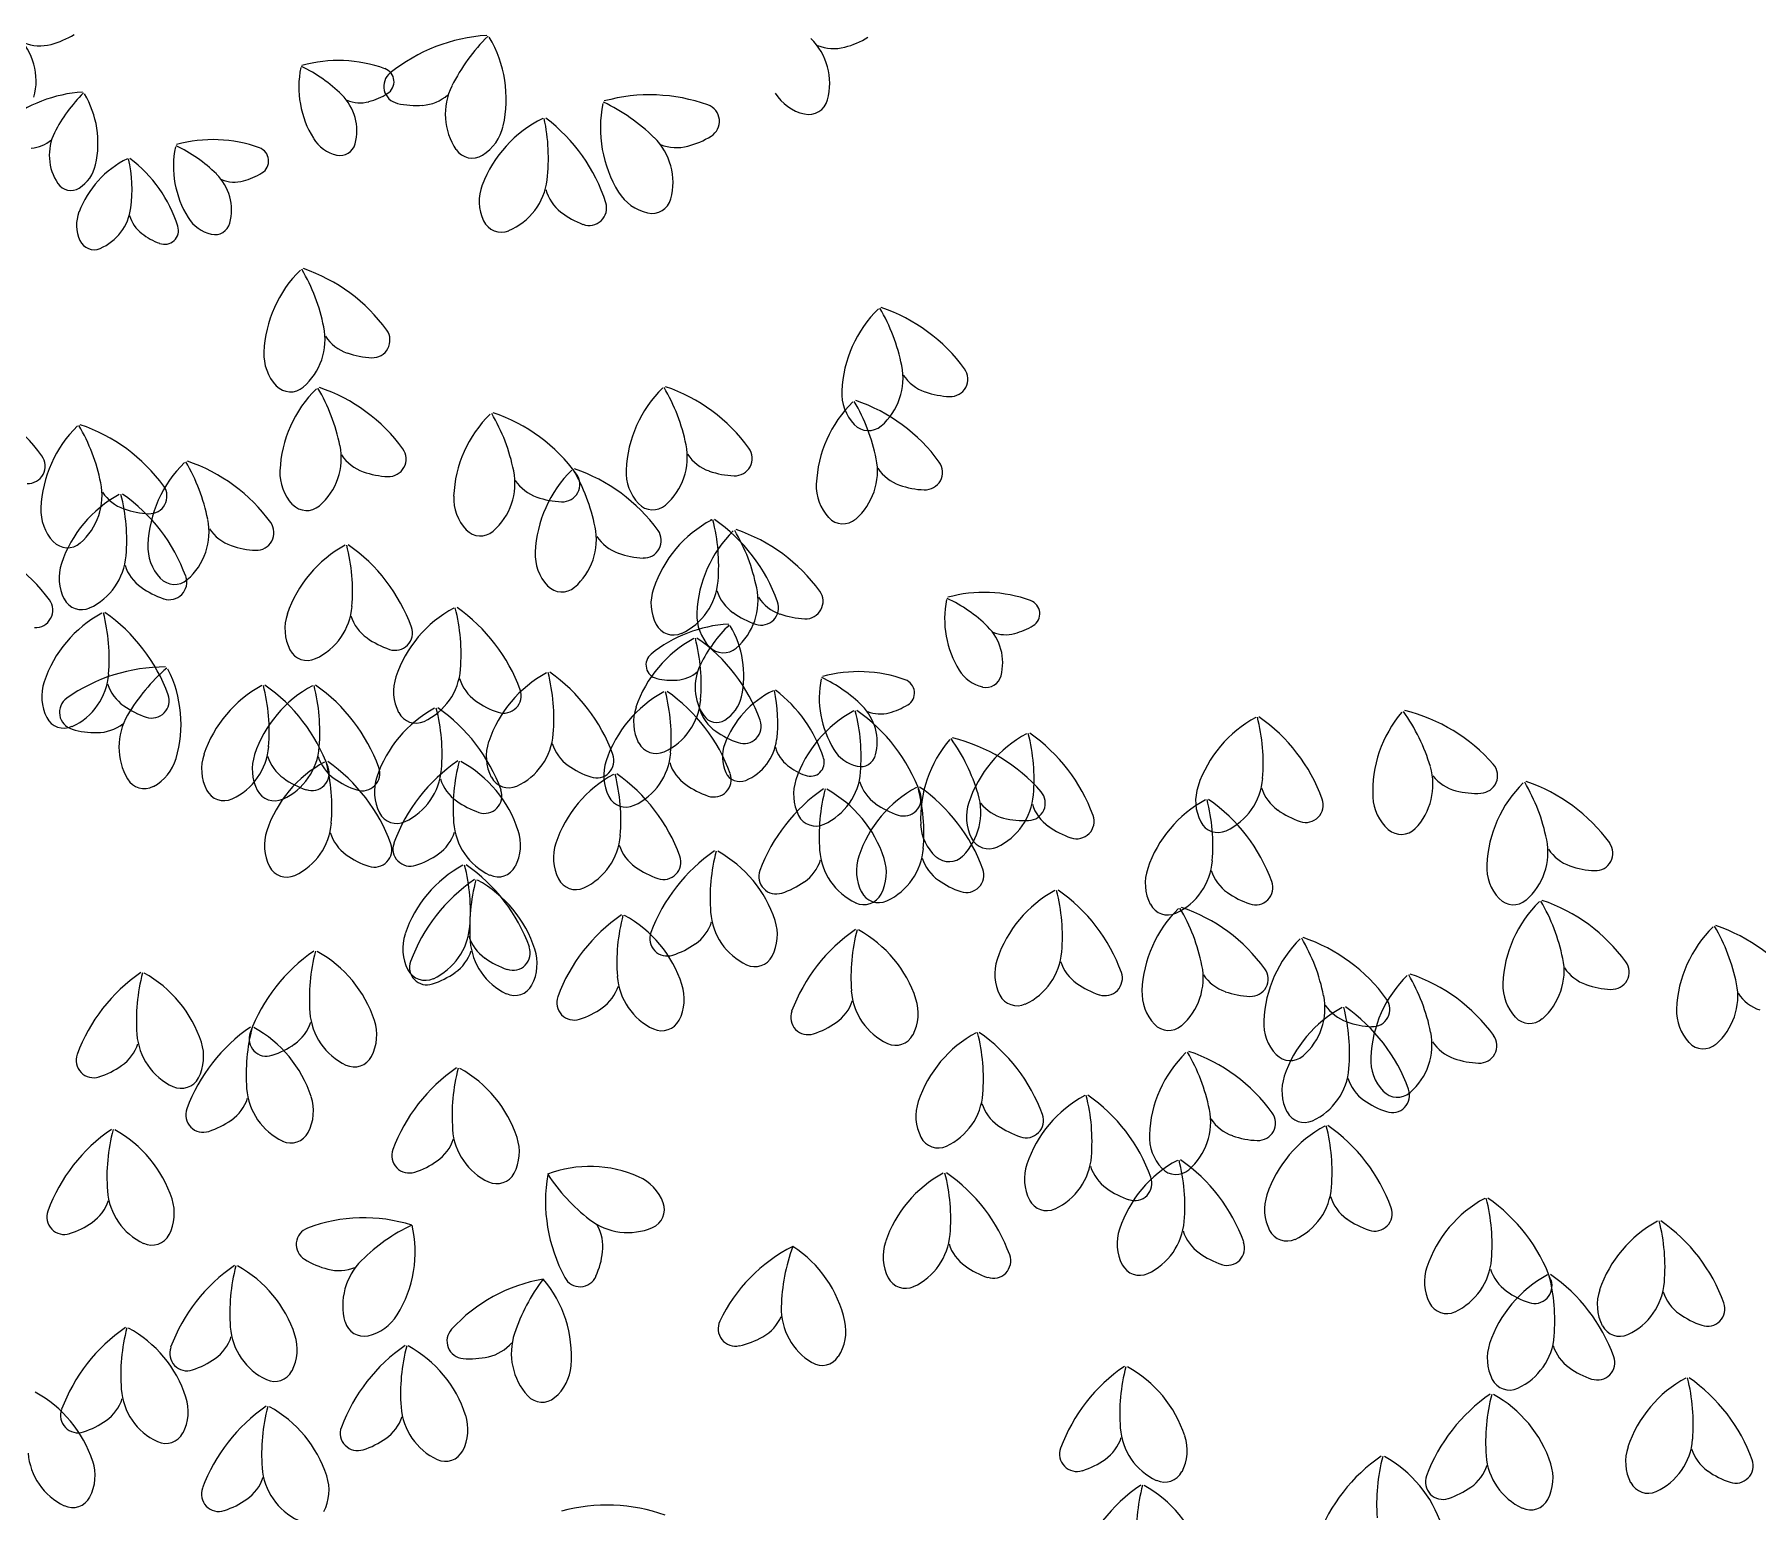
# Model space of a CAD drawing. Header units: millimetres. Extents: x 87938 to 265635, y 330093 to 434310.
# Drawn here: x 131290 to 132470, y 390664 to 391676 of the extents above; entities that cross this region are included whole.
import ezdxf

# ---------------------------------------------------------------- set-up
doc = ezdxf.new("R2010")
doc.units = ezdxf.units.MM

# ---------------------------------------------------------------- blocks, each defined once
blk = doc.blocks.new('A$C375B4AEE')
for centre, radius, start, end in [((2776.3, 10120.5), 43.4, 345.1277, 45.5062), ((2822.4, 10174.2), 29.6, 247.9291, 284.7688), ((2814.9, 10202.5), 58.9, 284.7688, 301.656), ((3136, 10034.8), 117.2, 93.6396, 128.9153), ((3218.1, 10060.6), 126.8, 134.427, 153.5598), ((3058.1, 10108), 83.7, 347.348, 30.4957), ((3320.1, 10118.7), 43.4, 345.1277, 45.5062), ((3366.2, 10172.3), 29.6, 247.9291, 284.7688), ((3358.7, 10200.6), 58.9, 284.7688, 301.656), ((2958, 10038.7), 101.5, 45.5062, 64.6389), ((3026.8, 10040.7), 93.8, 70.1506, 105.4264), ((3066.6, 10116.4), 66.9, 168.5702, 211.718), ((3069.8, 10116.8), 11.9, 128.9154, 257.845), ((3055.4, 10120), 9.54, 301.221, 70.1506), ((2857.5, 10019.3), 93.8, 93.6396, 128.9153), ((2923.2, 10039.8), 101.5, 134.427, 153.5598), ((2795.2, 10077.8), 66.9, 347.348, 30.4958), ((3004.8, 10086.3), 34.7, 345.1277, 45.5062), ((3041.6, 10129.2), 23.7, 247.9291, 284.7688), ((3035.7, 10151.9), 47.1, 284.7688, 301.656), ((3082.3, 10133.3), 29.6, 274.2972, 311.1369), ((3143.4, 10097.7), 43.4, 153.5598, 213.9383), ((3240.2, 9993.8), 117.2, 70.1507, 105.4264), ((3353.2, 10128.9), 31.8, 211.718, 257.1334), ((3349.1, 10110.9), 13.3, 257.1334, 345.1277), ((3080.1, 10162.6), 58.9, 257.41, 274.2972), ((3203.7, 10019.6), 83.7, 116.1314, 159.2791), ((3043.9, 10068), 126.8, 353.0673, 12.2001), ((3098.4, 10001.4), 117.2, 17.7118, 52.9875), ((3290, 10088.4), 83.7, 168.5702, 211.718), ((3154.2, 9991.3), 126.8, 45.5062, 64.6389), ((3276, 10092.9), 11.9, 301.2211, 70.1507), ((2863.4, 10069.6), 34.7, 153.5598, 213.9384), ((3108.7, 10096.6), 31.8, 301.9326, 347.348), ((2814.6, 10098.1), 23.7, 274.2972, 311.1369), ((2980.7, 10062.1), 66.9, 168.5702, 211.718), ((2872.1, 9984.4), 101.5, 45.5062, 64.6389), ((2940.9, 9986.5), 93.8, 70.1506, 105.4264), ((2969.5, 10065.7), 9.54, 301.221, 70.1506), ((3031.3, 10094.5), 25.4, 211.7179, 257.1334), ((3028, 10080.2), 10.7, 257.1334, 345.1275), ((3118.5, 10080.9), 13.3, 213.9383, 301.9325), ((3212.7, 10050.8), 43.4, 345.1277, 45.5062), ((3258.7, 10104.4), 29.6, 247.9291, 284.7688), ((3251.3, 10132.8), 58.9, 284.7688, 301.656), ((2911.7, 10007.1), 66.9, 116.1314, 159.2792), ((2835.7, 10068.7), 25.4, 301.9326, 347.3479), ((2783.9, 10045.8), 101.5, 353.0673, 12.2001), ((2827.5, 9992.5), 93.8, 17.7118, 52.9875), ((2843.5, 10056.2), 10.7, 213.9382, 301.9326), ((2918.9, 10032), 34.7, 345.1277, 45.5062), ((2955.7, 10074.9), 23.7, 247.9291, 284.7688), ((2949.7, 10097.6), 47.1, 284.7688, 301.656), ((3155.1, 10038), 31.8, 159.2791, 204.6946), ((3126.8, 10058), 43.4, 292.6888, 353.0673), ((3197.4, 10054.1), 29.6, 195.4903, 232.3299), ((3198.7, 10033.4), 11.9, 248.7822, 17.7116), ((3245.8, 10061.1), 31.8, 211.718, 257.1334), ((3241.7, 10043.1), 13.3, 257.1334, 345.1277), ((2872.8, 10021.8), 25.4, 159.2791, 204.6945), ((2850.1, 10037.8), 34.7, 292.6889, 353.0673), ((2906.6, 10034.7), 23.7, 195.4903, 232.33), ((2945.4, 10040.3), 25.4, 211.7179, 257.1334), ((3138.4, 10030.2), 13.3, 204.6945, 292.6888), ((3215.3, 10077.3), 58.9, 232.3299, 249.2171), ((2920.9, 10053.3), 47.1, 232.3299, 249.2171), ((2907.7, 10018.1), 9.54, 248.7821, 17.7116), ((2942.1, 10025.9), 10.7, 257.1334, 345.1275), ((2859.4, 10015.6), 10.7, 204.6944, 292.6889), ((3059.4, 9931.2), 83.7, 134.4245, 177.5723), ((2892.5, 9927.1), 126.8, 11.3604, 30.4932), ((2965.2, 9880.9), 117.2, 36.0049, 71.2807), ((3288.5, 9900.5), 126.8, 11.3604, 30.4932), ((3361.1, 9854.3), 117.2, 36.0049, 71.2807), ((3455.4, 9904.6), 83.7, 134.4245, 177.5723), ((2974.3, 9943.5), 43.4, 310.982, 11.3604), ((3042.6, 9962), 29.6, 213.7834, 250.6231), ((3050.3, 9942.8), 11.9, 267.0753, 36.0051), ((3007.5, 9933.4), 31.8, 177.5723, 222.9878), ((3052.3, 9989.7), 58.9, 250.6231, 267.5103), ((3370.3, 9916.9), 43.4, 310.9819, 11.3604), ((3438.5, 9935.4), 29.6, 213.7834, 250.6231), ((3446.3, 9916.2), 11.9, 267.0755, 36.0051), ((2728.9, 9794.7), 117.2, 36.0049, 71.2807), ((2994, 9920.8), 13.3, 222.9877, 310.9819), ((3070.4, 9849.9), 83.7, 134.4245, 177.5723), ((2903.5, 9845.7), 126.8, 11.3604, 30.4932), ((2976.2, 9799.5), 117.2, 36.0049, 71.2807), ((3307.6, 9850.4), 83.7, 134.4245, 177.5723), ((3140.7, 9846.2), 126.8, 11.3604, 30.4932), ((3213.3, 9800), 117.2, 36.0049, 71.2807), ((3403.5, 9906.8), 31.8, 177.5723, 222.9878), ((3448.3, 9963.1), 58.9, 250.6231, 267.5103), ((3437.9, 9840.8), 83.7, 134.4245, 177.5723), ((3271, 9836.6), 126.8, 11.3604, 30.4932), ((3343.7, 9790.5), 117.2, 36.0049, 71.2807), ((2906.6, 9824.4), 83.7, 134.4245, 177.5723), ((2739.7, 9820.2), 126.8, 11.3604, 30.4932), ((2812.3, 9774), 117.2, 36.0049, 71.2807), ((3189.4, 9832.5), 83.7, 134.4245, 177.5723), ((3022.6, 9828.4), 126.8, 11.3604, 30.4932), ((3095.2, 9782.2), 117.2, 36.0049, 71.2807), ((3390, 9894.2), 13.3, 222.9877, 310.982), ((2985.4, 9862.2), 43.4, 310.982, 11.3604), ((3222.5, 9862.7), 43.4, 310.9819, 11.3604), ((2814.1, 9856.6), 11.9, 267.0754, 36.005), ((2979.9, 9799.3), 83.7, 134.4245, 177.5723), ((2813, 9795.2), 126.8, 11.3604, 30.4932), ((2885.7, 9749), 117.2, 36.0049, 71.2807), ((3053.6, 9880.7), 29.6, 213.7834, 250.6231), ((3061.3, 9861.4), 11.9, 267.0753, 36.0051), ((3290.7, 9881.2), 29.6, 213.7834, 250.6231), ((3298.5, 9861.9), 11.9, 267.0755, 36.0051), ((3352.8, 9853.1), 43.4, 310.9819, 11.3604), ((3428.8, 9852.3), 11.9, 267.0755, 36.0051), ((3018.5, 9852.1), 31.8, 177.5723, 222.9878), ((3063.3, 9908.3), 58.9, 250.6231, 267.5103), ((3104.4, 9844.8), 43.4, 310.982, 11.3604), ((3172.6, 9863.3), 29.6, 213.7834, 250.6231), ((3245.3, 9794.1), 83.7, 134.4245, 177.5723), ((3180.4, 9844.1), 11.9, 267.0755, 36.0051), ((3078.4, 9789.9), 126.8, 11.3604, 30.4932), ((3151, 9743.7), 117.2, 36.0049, 71.2807), ((3255.7, 9852.6), 31.8, 177.5723, 222.9878), ((3300.5, 9908.8), 58.9, 250.6231, 267.5103), ((3421.1, 9871.6), 29.6, 213.7834, 250.6231), ((2916.4, 9763.4), 83.7, 118.3446, 161.4923), ((2821.5, 9836.7), 43.4, 310.9819, 11.3604), ((2889.7, 9855.2), 29.6, 213.7834, 250.6231), ((2755, 9805.7), 126.8, 355.2805, 14.4133), ((2812, 9741.2), 117.2, 19.925, 55.2007), ((2897.5, 9835.9), 11.9, 267.0753, 36.0051), ((3137.6, 9834.7), 31.8, 177.5723, 222.9878), ((3182.3, 9891), 58.9, 250.6231, 267.5103), ((3386, 9843), 31.8, 177.5723, 222.9878), ((3430.8, 9899.2), 58.9, 250.6231, 267.5103), ((2854.7, 9826.6), 31.8, 177.5723, 222.9877), ((2899.5, 9882.8), 58.9, 250.6231, 267.5103), ((3005.1, 9839.5), 13.3, 222.9877, 310.9819), ((3242.2, 9840), 13.3, 222.9877, 310.982), ((2894.8, 9811.6), 43.4, 310.982, 11.3604), ((2963.1, 9830.1), 29.6, 213.7834, 250.6231), ((2970.8, 9810.9), 11.9, 267.0753, 36.0051), ((3124.1, 9822.1), 13.3, 222.9877, 310.9819), ((3160.2, 9806.4), 43.4, 310.9819, 11.3604), ((3236.2, 9805.6), 11.9, 267.0755, 36.0051), ((3322.1, 9746), 83.7, 118.3445, 161.4924), ((3356, 9752.4), 83.7, 134.4245, 177.5723), ((3160.6, 9788.3), 126.8, 355.2804, 14.4133), ((3217.6, 9723.8), 117.2, 19.925, 55.2007), ((3189.1, 9748.2), 126.8, 11.3604, 30.4932), ((3261.8, 9702.1), 117.2, 36.0049, 71.2807), ((3372.5, 9830.4), 13.3, 222.9877, 310.982), ((2734, 9696), 117.2, 36.0049, 71.2807), ((2841.2, 9814), 13.3, 222.9876, 310.9819), ((2928, 9801.5), 31.8, 177.5723, 222.9878), ((2972.8, 9857.8), 58.9, 250.6231, 267.5103), ((3071.2, 9728.7), 83.7, 118.3445, 161.4924), ((2909.7, 9770.9), 126.8, 355.2804, 14.4133), ((2966.7, 9706.4), 117.2, 19.925, 55.2007), ((3228.4, 9824.9), 29.6, 213.7834, 250.6231), ((2867.2, 9779.9), 31.8, 161.4923, 206.9078), ((2838.1, 9798.8), 43.4, 294.902, 355.2805), ((2908.8, 9797.7), 29.6, 197.7034, 234.5432), ((3193.4, 9796.3), 31.8, 177.5723, 222.9878), ((3238.2, 9852.5), 58.9, 250.6231, 267.5103), ((2914.5, 9788.9), 13.3, 222.9877, 310.9819), ((2911, 9777), 11.9, 250.9954, 19.9249), ((3243.7, 9781.4), 43.4, 294.9021, 355.2806), ((2819.2, 9757.9), 11.9, 267.0754, 36.005), ((2850.8, 9771.6), 13.3, 206.9077, 294.902), ((2925.8, 9821.6), 58.9, 234.5431, 251.4304), ((3179.9, 9783.7), 13.3, 222.9877, 310.982), ((3272.8, 9762.5), 31.8, 161.4923, 206.9078), ((3314.4, 9780.3), 29.6, 197.7032, 234.5432), ((3271, 9764.7), 43.4, 310.9819, 11.3604), ((3339.2, 9783.2), 29.6, 213.7834, 250.6231), ((3347, 9763.9), 11.9, 267.0755, 36.0051), ((3509.1, 9751.9), 66.9, 168.5702, 211.718), ((3400.5, 9674.3), 101.5, 45.5062, 64.6389), ((3469.3, 9676.3), 93.8, 70.1507, 105.4264), ((3497.9, 9755.5), 9.54, 301.2212, 70.1508), ((2904.5, 9682.2), 83.7, 118.3446, 161.4923), ((2743, 9724.5), 126.8, 355.2805, 14.4133), ((2800, 9660), 117.2, 19.925, 55.2007), ((3022, 9745.2), 31.8, 161.4923, 206.9078), ((2992.9, 9764.1), 43.4, 294.9021, 355.2806), ((3063.6, 9763), 29.6, 197.7032, 234.5433), ((3145.6, 9685.7), 83.7, 118.3445, 161.4924), ((2984.1, 9727.9), 126.8, 355.2804, 14.4133), ((3041.2, 9663.4), 117.2, 19.925, 55.2007), ((3304.2, 9754.6), 31.8, 177.5723, 222.9878), ((3331.4, 9804.2), 58.9, 234.5432, 251.4303), ((3316.6, 9759.6), 11.9, 250.9955, 19.9246), ((3348.9, 9810.9), 58.9, 250.6231, 267.5103), ((3065.7, 9742.3), 11.9, 250.9955, 19.9245), ((3300, 9654.8), 93.8, 93.6396, 128.9154), ((3256.4, 9754.2), 13.3, 206.908, 294.9021), ((3365.7, 9675.4), 101.5, 134.427, 153.5598), ((3237.7, 9713.3), 66.9, 347.348, 30.4958), ((3447.3, 9721.9), 34.7, 345.1277, 45.5062), ((3484.1, 9764.8), 23.7, 247.9292, 284.7688), ((3478.2, 9787.5), 47.1, 284.7688, 301.656), ((3005.5, 9736.8), 13.3, 206.908, 294.9021), ((3080.6, 9786.9), 58.9, 234.5432, 251.4304), ((3310.1, 9664.8), 83.7, 118.3445, 161.4924), ((3148.6, 9707.1), 126.8, 355.2804, 14.4133), ((3205.6, 9642.6), 117.2, 19.925, 55.2007), ((3290.7, 9742), 13.3, 222.9877, 310.982), ((2908.2, 9601.8), 117.2, 89.873, 125.1487), ((2991.9, 9622.1), 126.8, 130.6604, 149.7931), ((2835.3, 9679.9), 83.7, 343.5813, 26.7291), ((3067.3, 9721.1), 43.4, 294.9021, 355.2806), ((3247.1, 9720.4), 9.54, 128.9153, 257.8448), ((3305.9, 9705.1), 34.7, 153.5598, 213.9383), ((3473.8, 9730.1), 25.4, 211.718, 257.1334), ((2855.3, 9698.7), 31.8, 161.4923, 206.9078), ((2826.2, 9717.6), 43.4, 294.902, 355.2805), ((2896.9, 9716.5), 29.6, 197.7034, 234.5432), ((3014.1, 9632.6), 83.7, 118.3446, 161.4923), ((3048.8, 9632.5), 83.7, 118.3446, 161.4923), ((2852.6, 9674.8), 126.8, 355.2805, 14.4133), ((2909.6, 9610.3), 117.2, 19.925, 55.2007), ((2887.3, 9674.7), 126.8, 355.2804, 14.4133), ((2944.3, 9610.2), 117.2, 19.925, 55.2007), ((3096.4, 9702.2), 31.8, 161.4923, 206.9078), ((3138, 9720), 29.6, 197.7032, 234.5432), ((3209.2, 9641.3), 83.7, 118.3445, 161.4924), ((3047.7, 9683.6), 126.8, 355.2804, 14.4133), ((3104.7, 9619.1), 117.2, 19.925, 55.2007), ((3255.3, 9757), 47.1, 257.41, 274.2972), ((3257.1, 9733.6), 23.7, 274.2972, 311.1369), ((3423.2, 9697.7), 66.9, 168.5702, 211.718), ((3314.6, 9620), 101.5, 45.5062, 64.6389), ((3383.4, 9622), 93.8, 70.1507, 105.4264), ((3412, 9701.2), 9.54, 301.2212, 70.1508), ((3470.5, 9715.7), 10.7, 257.1336, 345.1276), ((2847.6, 9687.9), 11.9, 125.1483, 254.0782), ((2899, 9695.9), 11.9, 250.9954, 19.9249), ((3155, 9743.8), 58.9, 234.5432, 251.4303), ((3140.1, 9699.3), 11.9, 250.9955, 19.9246), ((3289.6, 9628.2), 83.7, 118.3446, 161.4923), ((3231.8, 9700.2), 43.4, 294.9021, 355.2806), ((3128.1, 9670.5), 126.8, 355.2805, 14.4133), ((3185.1, 9606), 117.2, 19.925, 55.2007), ((3354.1, 9642.6), 66.9, 116.1314, 159.2792), ((3278.2, 9704.2), 25.4, 301.9326, 347.3479), ((3226.4, 9681.4), 101.5, 353.0673, 12.2001), ((3269.9, 9628.1), 93.8, 17.7117, 52.9875), ((3392.2, 9733.2), 47.1, 284.7688, 301.656), ((2838.8, 9690.4), 13.3, 206.9077, 294.902), ((2919.8, 9664.1), 43.4, 149.7932, 210.1718), ((2913.9, 9740.4), 58.9, 234.5431, 251.4304), ((3132.5, 9617), 83.7, 118.3446, 161.4923), ((3080, 9693.8), 13.3, 206.908, 294.9021), ((2971.1, 9659.3), 126.8, 355.2805, 14.4133), ((3028.1, 9594.7), 117.2, 19.925, 55.2007), ((3260.9, 9681.3), 31.8, 161.4923, 206.9078), ((3302.5, 9699.1), 29.6, 197.7032, 234.5432), ((3286, 9691.7), 10.7, 213.9381, 301.9324), ((3304.6, 9678.4), 11.9, 250.9955, 19.9246), ((3419.7, 9615.2), 83.7, 118.3446, 161.4923), ((3258.2, 9657.4), 126.8, 355.2804, 14.4133), ((3315.2, 9592.9), 117.2, 19.925, 55.2007), ((3361.3, 9667.6), 34.7, 345.1277, 45.5062), ((3398.2, 9710.5), 23.7, 247.9292, 284.7688), ((3695.2, 9610.8), 83.7, 118.3446, 161.4923), ((3533.7, 9653.1), 126.8, 355.2804, 14.4133), ((3590.7, 9588.6), 117.2, 19.925, 55.2008), ((3819.2, 9633.7), 83.7, 139.5157, 182.6636), ((3653.4, 9614.8), 126.8, 16.4517, 35.5845), ((3729.9, 9575.2), 117.2, 41.0962, 76.3719), ((2860.9, 9732.9), 58.9, 253.6434, 270.5305), ((2861.2, 9703.6), 29.6, 270.5305, 307.3702), ((3130.8, 9676.7), 43.4, 294.902, 355.2806), ((3319.5, 9723), 58.9, 234.5432, 251.4303), ((3343.5, 9596.1), 126.8, 16.4517, 35.5845), ((3420, 9556.5), 117.2, 41.0962, 76.3719), ((3538.1, 9599.6), 83.7, 118.3446, 161.4923), ((3376.7, 9641.9), 126.8, 355.2805, 14.4133), ((3433.7, 9577.3), 117.2, 19.925, 55.2007), ((2964.9, 9649.1), 31.8, 161.4923, 206.9078), ((2935.8, 9668), 43.4, 294.902, 355.2805), ((2999.6, 9648.9), 31.8, 161.4923, 206.9078), ((3006.5, 9666.9), 29.6, 197.7034, 234.5432), ((2970.5, 9667.8), 43.4, 294.902, 355.2806), ((3041.1, 9666.7), 29.6, 197.7032, 234.5433), ((3159.9, 9657.8), 31.8, 161.4923, 206.9078), ((3201.5, 9675.6), 29.6, 197.7032, 234.5433), ((3203.7, 9654.9), 11.9, 250.9955, 19.9246), ((3211.3, 9663.6), 43.4, 294.902, 355.2805), ((3244.5, 9673), 13.3, 206.908, 294.9021), ((3315.3, 9657.3), 25.4, 159.2791, 204.6945), ((3292.6, 9673.3), 34.7, 292.6888, 353.0673), ((3349.1, 9670.3), 23.7, 195.4903, 232.3299), ((3387.9, 9675.8), 25.4, 211.718, 257.1334), ((3384.6, 9661.4), 10.7, 257.1336, 345.1276), ((3509.4, 9615), 83.7, 139.5158, 182.6636), ((2885.1, 9665.2), 31.8, 298.1659, 343.5814), ((3057.1, 9580.2), 83.7, 118.3446, 161.4923), ((3008.6, 9646.2), 11.9, 250.9954, 19.9249), ((2895.6, 9622.4), 126.8, 355.2805, 14.4133), ((2952.6, 9557.9), 117.2, 19.925, 55.2007), ((3043.3, 9646.1), 11.9, 250.9955, 19.9245), ((3174.8, 9557.9), 117.2, 124.41, 159.6857), ((3054.2, 9652.4), 43.4, 294.902, 355.2805), ((3232.2, 9622), 126.8, 165.1973, 184.3302), ((3070.5, 9580.8), 83.7, 18.1183, 61.2661), ((3218.5, 9699.5), 58.9, 234.5432, 251.4303), ((3240.4, 9644.7), 31.8, 161.4923, 206.9078), ((3282, 9662.5), 29.6, 197.7034, 234.5431), ((3284.1, 9641.8), 11.9, 250.9954, 19.925), ((3301.9, 9651.2), 10.7, 204.6944, 292.6889), ((3363.4, 9688.8), 47.1, 232.33, 249.2172), ((3350.2, 9653.7), 9.54, 248.7821, 17.7116), ((3341.4, 9650.6), 43.4, 294.902, 355.2806), ((3733.4, 9638.4), 43.4, 316.0732, 16.4518), ((3809.2, 9644.5), 11.9, 272.1667, 41.0958), ((2893.8, 9649), 13.3, 210.1714, 298.166), ((2948.4, 9640.7), 13.3, 206.9077, 294.902), ((2983.1, 9640.6), 13.3, 206.908, 294.9021), ((3023.5, 9690.7), 58.9, 234.5431, 251.4304), ((3058.1, 9690.6), 58.9, 234.5432, 251.4304), ((3083.3, 9633.5), 31.8, 161.4923, 206.9078), ((3124.9, 9651.3), 29.6, 197.7034, 234.5432), ((3127, 9630.6), 11.9, 250.9954, 19.9249), ((3143.5, 9649.5), 13.3, 206.908, 294.9021), ((3255.1, 9571.7), 83.7, 118.3446, 161.4923), ((3093.6, 9614), 126.8, 355.2805, 14.4133), ((3150.6, 9549.5), 117.2, 19.925, 55.2007), ((3299, 9686.4), 58.9, 234.5431, 251.4304), ((3425.5, 9538.8), 117.2, 124.4099, 159.6857), ((3370.5, 9631.7), 31.8, 161.4923, 206.9078), ((3483, 9603), 126.8, 165.1974, 184.3302), ((3321.2, 9561.8), 83.7, 18.1183, 61.2661), ((3462.7, 9562.8), 83.7, 118.3446, 161.4923), ((3412.1, 9649.5), 29.6, 197.7032, 234.5431), ((3301.2, 9605), 126.8, 355.2805, 14.4133), ((3358.2, 9540.5), 117.2, 19.925, 55.2007), ((3646, 9627.3), 31.8, 161.4923, 206.9078), ((3616.9, 9646.2), 43.4, 294.902, 355.2806), ((3687.6, 9645.1), 29.6, 197.7035, 234.5431), ((3799.8, 9662.9), 29.6, 218.8745, 255.7144), ((3807, 9691.3), 58.9, 255.7143, 272.6015), ((3897.3, 9579.8), 83.7, 134.4245, 177.5723), ((3730.4, 9575.7), 126.8, 11.3605, 30.4932), ((3803.1, 9529.5), 117.2, 36.0049, 71.2807), ((3141.9, 9675.2), 58.9, 234.5431, 251.4304), ((3223.9, 9636.3), 13.3, 206.9076, 294.9022), ((3429.1, 9673.3), 58.9, 234.5431, 251.4303), ((3414.2, 9628.8), 11.9, 250.9955, 19.9253), ((3423.6, 9619.7), 43.4, 316.0732, 16.4517), ((3488.9, 9616.1), 31.8, 161.4923, 206.9078), ((3489.9, 9644.2), 29.6, 218.8746, 255.7143), ((3459.8, 9635), 43.4, 294.902, 355.2806), ((3499.3, 9625.7), 11.9, 272.1665, 41.0962), ((3530.5, 9633.9), 29.6, 197.7035, 234.5431), ((3660.7, 9554.3), 83.7, 118.3446, 161.4923), ((3499.2, 9596.6), 126.8, 355.2805, 14.4133), ((3556.2, 9532), 117.2, 19.925, 55.2007), ((3689.7, 9624.4), 11.9, 250.9956, 19.9253), ((3767.4, 9631.3), 31.8, 182.6636, 228.0789), ((2978.8, 9615.6), 43.4, 294.902, 355.2805), ((3066.9, 9625.1), 13.3, 206.9077, 294.902), ((3149, 9615.7), 43.4, 184.3302, 244.7087), ((3354, 9623.3), 13.3, 206.908, 294.9021), ((3457.5, 9612.6), 31.8, 182.6635, 228.079), ((3497.1, 9672.6), 58.9, 255.7144, 272.6015), ((3532.7, 9613.2), 11.9, 250.9955, 19.9253), ((3629.5, 9618.9), 13.3, 206.908, 294.902), ((3704.6, 9669), 58.9, 234.5431, 251.4304), ((3007.9, 9596.7), 31.8, 161.4923, 206.9078), ((3049.4, 9614.5), 29.6, 197.7034, 234.5432), ((3078.3, 9615.1), 29.6, 305.0674, 341.9073), ((3119.8, 9597), 31.8, 332.7028, 18.1184), ((3176.8, 9607.1), 43.4, 294.902, 355.2805), ((3472.5, 9607.7), 13.3, 206.908, 294.9021), ((3547.5, 9657.8), 58.9, 234.5431, 251.4304), ((3755.1, 9617.6), 13.3, 228.079, 316.0733), ((3812.2, 9592.1), 43.4, 310.982, 11.3605), ((3066.4, 9638.3), 58.9, 234.5431, 251.4304), ((3051.6, 9593.8), 11.9, 250.9954, 19.9249), ((3076.1, 9594.4), 11.9, 159.6854, 288.6153), ((3061.5, 9639.1), 58.9, 288.1803, 305.0675), ((3205.9, 9588.2), 31.8, 161.4923, 206.9078), ((3247.5, 9606), 29.6, 197.7034, 234.5431), ((3350.8, 9496.3), 117.2, 124.4099, 159.6857), ((3249.6, 9585.3), 11.9, 250.9954, 19.925), ((3408.3, 9560.5), 126.8, 165.1974, 184.3302), ((3246.5, 9519.3), 83.7, 18.1183, 61.2661), ((3329.1, 9596), 29.6, 305.0674, 341.9073), ((3399.8, 9596.7), 43.4, 184.3302, 244.7087), ((3413.5, 9579.2), 31.8, 161.4923, 206.9078), ((3370.5, 9578), 31.8, 332.7028, 18.1184), ((3384.4, 9598.2), 43.4, 294.902, 355.2806), ((3455.1, 9597), 29.6, 197.7035, 234.5431), ((3445.2, 9598.9), 13.3, 228.0789, 316.0734), ((3880.5, 9610.6), 29.6, 213.7835, 250.623), ((3888.2, 9591.4), 11.9, 267.0753, 36.0051), ((2991.4, 9588.3), 13.3, 206.9077, 294.902), ((3151.9, 9509.5), 83.7, 118.3446, 161.4924), ((2990.5, 9551.7), 126.8, 355.2805, 14.4133), ((3047.5, 9487.2), 117.2, 19.925, 55.2007), ((3136.2, 9588.5), 13.3, 244.7085, 332.7027), ((3264.5, 9629.9), 58.9, 234.5431, 251.4304), ((3326.8, 9575.4), 11.9, 159.6854, 288.6153), ((3457.2, 9576.4), 11.9, 250.9955, 19.9253), ((3611.5, 9570.8), 31.8, 161.4923, 206.9078), ((3582.4, 9589.7), 43.4, 294.902, 355.2806), ((3653.1, 9588.6), 29.6, 197.7035, 234.5431), ((3845.4, 9582), 31.8, 177.5724, 222.9878), ((3890.2, 9638.3), 58.9, 250.6231, 267.5103), ((3186.2, 9476.6), 117.2, 124.4099, 159.6857), ((3243.6, 9540.7), 126.8, 165.1974, 184.3302), ((3081.9, 9499.6), 83.7, 18.1183, 61.2661), ((3189.4, 9579.8), 13.3, 206.9076, 294.9022), ((3312.2, 9620), 58.9, 288.1803, 305.0675), ((3386.9, 9569.5), 13.3, 244.7085, 332.7027), ((3397, 9570.9), 13.3, 206.908, 294.9021), ((3472.1, 9620.9), 58.9, 234.5431, 251.4304), ((3557.5, 9492.1), 83.7, 118.3446, 161.4923), ((3396.1, 9534.3), 126.8, 355.2805, 14.4133), ((3453.1, 9469.8), 117.2, 19.925, 55.2007), ((3670.1, 9612.5), 58.9, 234.5431, 251.4304), ((3655.2, 9567.9), 11.9, 250.9956, 19.9253), ((3661, 9493.7), 83.7, 134.4245, 177.5723), ((3595.1, 9562.4), 13.3, 206.908, 294.9021), ((3494.2, 9489.5), 126.8, 11.3605, 30.4933), ((3566.8, 9443.3), 117.2, 36.0049, 71.2807), ((3831.9, 9569.4), 13.3, 222.988, 310.9819), ((3908.3, 9498.5), 83.7, 134.4245, 177.5723), ((3741.4, 9494.3), 126.8, 11.3605, 30.4933), ((3814.1, 9448.1), 117.2, 36.0049, 71.2807), ((3073.6, 9544.8), 43.4, 294.902, 355.2805), ((3287, 9452.4), 117.2, 124.4099, 159.6857), ((3344.4, 9516.5), 126.8, 165.1974, 184.3302), ((3182.7, 9475.4), 83.7, 18.1183, 61.2661), ((3254.4, 9553.5), 29.6, 305.0674, 341.9073), ((3325.1, 9554.2), 43.4, 184.3302, 244.7087), ((3295.8, 9535.5), 31.8, 332.7028, 18.1184), ((4027.3, 9481.1), 83.7, 134.4245, 177.5723), ((3860.5, 9477), 126.8, 11.3605, 30.4933), ((3933.1, 9430.8), 117.2, 36.0049, 71.2807), ((3102.7, 9525.9), 31.8, 161.4924, 206.9078), ((3144.3, 9543.7), 29.6, 197.7034, 234.5431), ((3160.4, 9534.4), 43.4, 184.3302, 244.7087), ((3252.1, 9532.9), 11.9, 159.6854, 288.6153), ((3237.5, 9577.5), 58.9, 288.1803, 305.0675), ((3447.3, 9442.4), 117.2, 124.4099, 159.6857), ((3504.8, 9506.6), 126.8, 165.1974, 184.3302), ((3343, 9465.4), 83.7, 18.1183, 61.2661), ((3744.5, 9473), 83.7, 134.4245, 177.5723), ((3577.6, 9468.8), 126.8, 11.3605, 30.4933), ((3650.2, 9422.6), 117.2, 36.0049, 71.2807), ((3076.3, 9427.7), 117.2, 124.4099, 159.6857), ((3133.7, 9491.8), 126.8, 165.1974, 184.3302), ((2972, 9450.7), 83.7, 18.1183, 61.2661), ((3087.4, 9513.1), 11.9, 159.6854, 288.6153), ((3089.7, 9533.8), 29.6, 305.0674, 341.9073), ((3161.3, 9567.6), 58.9, 234.5431, 251.4303), ((3146.4, 9523.1), 11.9, 250.9954, 19.9249), ((3131.2, 9515.7), 31.8, 332.7028, 18.1184), ((3312.2, 9527), 13.3, 244.7085, 332.7027), ((3508.3, 9508.5), 31.8, 161.4923, 206.9078), ((3479.2, 9527.4), 43.4, 294.902, 355.2806), ((3549.9, 9526.3), 29.6, 197.7035, 234.5431), ((3823.3, 9510.8), 43.4, 310.982, 11.3605), ((3899.3, 9510), 11.9, 267.0753, 36.0051), ((2957.7, 9412.9), 117.2, 124.4099, 159.6857), ((3015.2, 9477), 126.8, 165.1974, 184.3302), ((2853.4, 9435.9), 83.7, 18.1183, 61.2661), ((3086.3, 9517.6), 13.3, 206.9079, 294.9019), ((3072.9, 9557.8), 58.9, 288.1803, 305.0675), ((3261.2, 9510.2), 43.4, 184.3302, 244.7087), ((3552.1, 9505.7), 11.9, 250.9955, 19.9253), ((3576, 9506), 43.4, 310.9819, 11.3605), ((3644.2, 9524.5), 29.6, 213.7835, 250.623), ((3652, 9505.2), 11.9, 267.0753, 36.0051), ((3817.8, 9447.9), 83.7, 134.4245, 177.5723), ((3650.9, 9443.8), 126.8, 11.3605, 30.4933), ((3723.6, 9397.6), 117.2, 36.0049, 71.2807), ((3891.5, 9529.3), 29.6, 213.7835, 250.623), ((3147.6, 9507.2), 13.3, 244.7085, 332.7027), ((3188.3, 9489), 11.9, 159.6854, 288.6153), ((3190.5, 9509.6), 29.6, 305.0674, 341.9073), ((3232, 9491.5), 31.8, 332.7028, 18.1184), ((3421.5, 9500.3), 43.4, 184.3302, 244.7087), ((3491.9, 9500.2), 13.3, 206.908, 294.9021), ((3566.9, 9550.2), 58.9, 234.5431, 251.4304), ((3609.2, 9495.9), 31.8, 177.5724, 222.9877), ((3653.9, 9552.1), 58.9, 250.6231, 267.5103), ((3659.4, 9485.3), 43.4, 310.982, 11.3605), ((3856.5, 9500.7), 31.8, 177.5724, 222.9878), ((3901.2, 9556.9), 58.9, 250.6231, 267.5103), ((3942.3, 9493.4), 43.4, 310.9819, 11.3605), ((4010.5, 9511.9), 29.6, 213.7835, 250.623), ((3050.5, 9485.5), 43.4, 184.3302, 244.7087), ((3173.7, 9533.6), 58.9, 288.1803, 305.0675), ((3348.6, 9479), 11.9, 159.6854, 288.6153), ((3350.9, 9499.6), 29.6, 305.0674, 341.9073), ((3392.3, 9481.6), 31.8, 332.7028, 18.1184), ((3754.3, 9412), 83.7, 118.3446, 161.4923), ((3727.6, 9503.8), 29.6, 213.7835, 250.623), ((3592.9, 9454.3), 126.8, 355.2805, 14.4133), ((3649.9, 9389.8), 117.2, 19.925, 55.2007), ((3735.4, 9484.5), 11.9, 267.0753, 36.0051), ((3975.5, 9483.3), 31.8, 177.5724, 222.9878), ((3032.9, 9375.6), 117.2, 124.4099, 159.6857), ((3090.4, 9439.7), 126.8, 165.1974, 184.3302), ((2928.6, 9398.6), 83.7, 18.1183, 61.2661), ((2979.8, 9484.9), 29.6, 305.0674, 341.9073), ((3021.3, 9466.8), 31.8, 332.7028, 18.1184), ((3248.4, 9483.1), 13.3, 244.7085, 332.7027), ((3334, 9523.6), 58.9, 288.1803, 305.0675), ((3595.7, 9483.3), 13.3, 222.9879, 310.9819), ((3692.6, 9475.1), 31.8, 177.5724, 222.9878), ((3737.4, 9531.4), 58.9, 250.6231, 267.5103), ((3732.7, 9460.2), 43.4, 310.982, 11.3605), ((3843, 9488.1), 13.3, 222.988, 310.9819), ((2861.3, 9470.1), 29.6, 305.0674, 341.9073), ((2932, 9470.7), 43.4, 184.3302, 244.7086), ((2902.7, 9452), 31.8, 332.7028, 18.1184), ((2977.5, 9464.2), 11.9, 159.6854, 288.6153), ((2963, 9508.9), 58.9, 288.1803, 305.0675), ((3408.7, 9473.1), 13.3, 244.7085, 332.7027), ((3503.5, 9394.7), 83.7, 118.3446, 161.4923), ((3342, 9436.9), 126.8, 355.2805, 14.4133), ((3399, 9372.4), 117.2, 19.925, 55.2007), ((3801, 9478.7), 29.6, 213.7835, 250.623), ((3808.7, 9459.5), 11.9, 267.0753, 36.0051), ((3962, 9470.7), 13.3, 222.988, 310.982), ((2859, 9449.5), 11.9, 159.6855, 288.6153), ((2844.4, 9494.1), 58.9, 288.1803, 305.0675), ((3037.7, 9458.3), 13.3, 244.7085, 332.7027), ((3666.1, 9395), 83.7, 134.4245, 177.5723), ((3499.3, 9390.8), 126.8, 11.3605, 30.4933), ((3571.9, 9344.6), 117.2, 36.0049, 71.2807), ((3679.1, 9462.6), 13.3, 222.988, 310.9819), ((3765.9, 9450.1), 31.8, 177.5724, 222.9878), ((3810.7, 9506.4), 58.9, 250.6231, 267.5103), ((2919.1, 9443.6), 13.3, 244.7086, 332.7027), ((3174, 9347.6), 117.2, 124.4099, 159.6857), ((3231.5, 9411.8), 126.8, 165.1974, 184.3302), ((3069.7, 9370.6), 83.7, 18.1183, 61.2661), ((3705.1, 9428.5), 31.8, 161.4923, 206.9078), ((3676, 9447.4), 43.4, 294.902, 355.2806), ((3746.7, 9446.3), 29.6, 197.7035, 234.5431), ((2936.5, 9432.8), 29.6, 305.0674, 341.9073), ((3007.2, 9433.4), 43.4, 184.3302, 244.7087), ((2977.9, 9414.7), 31.8, 332.7028, 18.1184), ((3425.2, 9430.1), 43.4, 294.902, 355.2806), ((3577.9, 9351.7), 83.7, 118.3446, 161.4923), ((3416.4, 9393.9), 126.8, 355.2805, 14.4133), ((3473.4, 9329.4), 117.2, 19.925, 55.2007), ((3763.7, 9470.2), 58.9, 234.5431, 251.4304), ((3752.4, 9437.5), 13.3, 222.988, 310.9819), ((3748.9, 9425.6), 11.9, 250.9956, 19.9253), ((2934.2, 9412.1), 11.9, 159.6854, 288.6153), ((3454.3, 9411.2), 31.8, 161.4923, 206.9078), ((3495.9, 9429), 29.6, 197.7035, 234.5431), ((3498, 9408.3), 11.9, 250.9955, 19.9253), ((3581.1, 9407.3), 43.4, 310.9819, 11.3605), ((3657.1, 9406.5), 11.9, 267.0753, 36.0051), ((3688.7, 9420.2), 13.3, 206.908, 294.902), ((2937.6, 9305.5), 117.2, 124.4099, 159.6857), ((2995, 9369.6), 126.8, 165.1974, 184.3302), ((2833.3, 9328.5), 83.7, 18.1183, 61.2661), ((2919.6, 9456.8), 58.9, 288.1803, 305.0675), ((2994.3, 9406.2), 13.3, 244.7085, 332.7027), ((3148.2, 9405.4), 43.4, 184.3302, 244.7087), ((3512.9, 9452.9), 58.9, 234.5431, 251.4304), ((3614.3, 9397.2), 31.8, 177.5724, 222.9877), ((3649.3, 9425.8), 29.6, 213.7835, 250.623), ((3659, 9453.4), 58.9, 250.6231, 267.5103), ((3742.4, 9330.8), 83.7, 118.3446, 161.4923), ((3580.9, 9373.1), 126.8, 355.2805, 14.4133), ((3637.9, 9308.6), 117.2, 19.925, 55.2007), ((3075.3, 9384.2), 11.9, 159.6854, 288.6153), ((3077.5, 9404.8), 29.6, 305.0674, 341.9073), ((3119, 9386.7), 31.8, 332.7028, 18.1184), ((3437.8, 9402.8), 13.3, 206.908, 294.9021), ((3060.7, 9428.8), 58.9, 288.1803, 305.0675), ((3199.3, 9295.4), 81.4, 65.9099, 110.9773), ((3528.7, 9368.2), 31.8, 161.4923, 206.9078), ((3499.6, 9387.1), 43.4, 294.902, 355.2806), ((3570.3, 9386), 29.6, 197.7035, 234.5431), ((3641.4, 9307.3), 83.7, 118.3446, 161.4923), ((3600.8, 9384.6), 13.3, 222.9879, 310.9819), ((3480, 9349.6), 126.8, 355.2805, 14.4133), ((3537, 9285.1), 117.2, 19.925, 55.2007), ((3135.4, 9378.3), 13.3, 244.7085, 332.7027), ((3278.6, 9353), 109.9, 170.3912, 208.3763), ((3276.2, 9441), 126.8, 213.299, 232.4318), ((3219.7, 9340.6), 31.8, 20.8044, 66.2198), ((3481, 9298.5), 83.7, 118.3446, 161.4923), ((3319.6, 9340.7), 126.8, 355.2805, 14.4133), ((3376.6, 9276.2), 117.2, 19.925, 55.2007), ((3572.4, 9365.3), 11.9, 250.9955, 19.9253), ((3664.1, 9366.2), 43.4, 294.902, 355.2806), ((2841.1, 9362.7), 29.6, 305.0674, 341.9073), ((2911.8, 9363.3), 43.4, 184.3302, 244.7086), ((2882.6, 9344.6), 31.8, 332.7028, 18.1184), ((3236.9, 9347.2), 13.3, 292.8101, 20.8043), ((3512.2, 9359.8), 13.3, 206.908, 294.9021), ((3587.3, 9409.8), 58.9, 234.5431, 251.4304), ((3693.2, 9347.3), 31.8, 161.4923, 206.9078), ((3734.8, 9365.1), 29.6, 197.7035, 234.5431), ((3852, 9281.2), 83.7, 118.3446, 161.4923), ((3690.5, 9323.4), 126.8, 355.2805, 14.4133), ((3747.5, 9258.9), 117.2, 19.925, 55.2007), ((2838.9, 9342.1), 11.9, 159.6855, 288.6153), ((3044.3, 9231.7), 109.9, 72.5928, 110.578), ((3225.3, 9374.9), 43.4, 232.4317, 292.8103), ((3563.1, 9342.7), 43.4, 294.902, 355.2806), ((3751.8, 9389), 58.9, 234.5431, 251.4304), ((3736.9, 9344.4), 11.9, 250.9956, 19.9253), ((3970.4, 9265.6), 83.7, 118.3446, 161.4923), ((3809, 9307.9), 126.8, 355.2805, 14.4133), ((3866, 9243.3), 117.2, 19.925, 55.2007), ((2824.3, 9386.7), 58.9, 288.1803, 305.0675), ((2899, 9336.2), 13.3, 244.7086, 332.7027), ((3009.8, 9323.4), 11.9, 109.9888, 238.9185), ((3131.8, 9222.2), 126.8, 115.5007, 134.6335), ((2998, 9318.1), 81.4, 328.1116, 13.179), ((3178.5, 9321.8), 29.6, 353.1691, 30.0088), ((3402.7, 9333.8), 43.4, 294.902, 355.2806), ((3592.2, 9323.8), 31.8, 161.4923, 206.9078), ((3633.8, 9341.6), 29.6, 197.7035, 234.5431), ((3676.7, 9339), 13.3, 206.908, 294.902), ((3149.4, 9325.3), 58.9, 336.2819, 353.1691), ((3387.5, 9223.7), 109.9, 116.6368, 154.6219), ((3457, 9277.6), 126.8, 159.5446, 178.6774), ((3294.2, 9253.5), 81.4, 12.1555, 57.2229), ((3431.8, 9314.9), 31.8, 161.4923, 206.9078), ((3473.4, 9332.7), 29.6, 197.7035, 234.5431), ((3475.6, 9312.1), 11.9, 250.9955, 19.9253), ((3650.8, 9365.5), 58.9, 234.5431, 251.4304), ((3635.9, 9320.9), 11.9, 250.9956, 19.9253), ((3021.8, 9212.2), 117.2, 124.4099, 159.6857), ((3079.2, 9276.3), 126.8, 165.1974, 184.3302), ((2917.5, 9235.2), 83.7, 18.1183, 61.2661), ((3034.4, 9363.4), 58.9, 238.4836, 255.3708), ((3027, 9335), 29.6, 255.3708, 292.2105), ((3073.2, 9281.5), 43.4, 134.6334, 195.0119), ((3490.4, 9356.6), 58.9, 234.5431, 251.4304), ((3575.8, 9315.5), 13.3, 206.908, 294.9021), ((3802.8, 9297.7), 31.8, 161.4923, 206.9078), ((3773.7, 9316.6), 43.4, 294.902, 355.2806), ((3844.4, 9315.5), 29.6, 197.7035, 234.5431), ((3185.7, 9191.3), 109.9, 99.7313, 137.7165), ((3267.9, 9222.6), 126.8, 142.6392, 161.7719), ((3105.1, 9247), 81.4, 355.25, 40.3175), ((3192.4, 9306.3), 11.9, 207.7871, 336.7168), ((3415.4, 9306.6), 13.3, 206.908, 294.9021), ((3895, 9228.8), 83.7, 118.3446, 161.4923), ((3846.5, 9294.8), 11.9, 250.9956, 19.9253), ((3733.5, 9271), 126.8, 355.2805, 14.4133), ((3790.5, 9206.5), 117.2, 19.925, 55.2007), ((3921.2, 9282.1), 31.8, 161.4923, 206.9078), ((3892.1, 9301), 43.4, 294.902, 355.2806), ((3373.6, 9279.6), 43.4, 178.6773, 239.0559), ((3786.3, 9289.3), 13.3, 206.908, 294.902), ((3861.4, 9339.3), 58.9, 234.5431, 251.4304), ((3962.8, 9299.9), 29.6, 197.7035, 234.543), ((3964.9, 9279.2), 11.9, 250.9956, 19.9253), ((3044.2, 9273.8), 13.3, 195.0118, 283.006), ((3040, 9291.7), 31.8, 283.0061, 328.4215), ((3298.9, 9265.6), 11.9, 154.0327, 282.9624), ((3303.2, 9285.9), 29.6, 299.4147, 336.2544), ((3342.7, 9263.8), 31.8, 327.05, 12.4654), ((3979.8, 9323.8), 58.9, 234.5431, 251.4304), ((2947.1, 9169.7), 117.2, 124.4099, 159.6857), ((3004.5, 9233.8), 126.8, 165.1974, 184.3302), ((2842.8, 9192.7), 83.7, 18.1183, 61.2661), ((2925.3, 9269.4), 29.6, 305.0674, 341.9073), ((2996, 9270), 43.4, 184.3302, 244.7087), ((2966.8, 9251.3), 31.8, 332.7028, 18.1184), ((3113.1, 9257.1), 11.9, 137.1272, 266.057), ((3188.7, 9248.7), 43.4, 161.7718, 222.1504), ((3288.8, 9311.4), 58.9, 282.5275, 299.4147), ((3816.7, 9264.2), 43.4, 294.902, 355.2806), ((3904.8, 9273.7), 13.3, 206.908, 294.902), ((2923.1, 9248.7), 11.9, 159.6855, 288.6153), ((2908.5, 9293.4), 58.9, 288.1803, 305.0675), ((3138.8, 9157.4), 117.2, 124.4099, 159.6857), ((3196.2, 9221.5), 126.8, 165.1974, 184.3302), ((3034.4, 9180.4), 83.7, 18.1183, 61.2661), ((3116.8, 9303.9), 58.9, 265.6221, 282.5093), ((3123.2, 9275.3), 29.6, 282.5092, 319.349), ((3358.2, 9253.8), 13.3, 239.0557, 327.0499), ((3845.8, 9245.3), 31.8, 161.4923, 206.9078), ((3887.3, 9263.1), 29.6, 197.7035, 234.5431), ((3889.5, 9242.4), 11.9, 250.9956, 19.9253), ((2983.2, 9242.8), 13.3, 244.7085, 332.7027), ((3154.5, 9242.7), 31.8, 310.1445, 355.5599), ((3631.6, 9143.1), 117.2, 124.4099, 159.6857), ((3689, 9207.2), 126.8, 165.1974, 184.3302), ((3527.2, 9166.1), 83.7, 18.1183, 61.2661), ((3904.3, 9286.9), 58.9, 234.5431, 251.4304), ((2778.9, 9148.7), 83.7, 18.1183, 61.2661), ((2921.3, 9227.5), 43.4, 184.3302, 244.7086), ((3829.3, 9236.9), 13.3, 206.908, 294.902), ((3989.8, 9158.1), 83.7, 118.3446, 161.4923), ((3828.4, 9200.3), 126.8, 355.2805, 14.4133), ((3885.4, 9135.8), 117.2, 19.925, 55.2007), ((2848.3, 9206.2), 11.9, 159.6855, 288.6153), ((2850.6, 9226.9), 29.6, 305.0674, 341.9073), ((2892.1, 9208.8), 31.8, 332.7028, 18.1184), ((3043.6, 9115.8), 117.2, 124.4099, 159.6857), ((3101, 9179.9), 126.8, 165.1974, 184.3302), ((2939.3, 9138.8), 83.7, 18.1183, 61.2661), ((3113, 9215.2), 43.4, 184.3302, 244.7087), ((3166.4, 9228.6), 13.3, 222.1502, 310.1444), ((3882.3, 9124.1), 117.2, 124.4099, 159.6857), ((3939.7, 9188.2), 126.8, 165.1974, 184.3302), ((3778, 9147.1), 83.7, 18.1183, 61.2661), ((2833.8, 9250.9), 58.9, 288.1803, 305.0675), ((3040, 9194), 11.9, 159.6854, 288.6153), ((3042.3, 9214.6), 29.6, 305.0674, 341.9073), ((3083.8, 9196.5), 31.8, 332.7028, 18.1184), ((3605.8, 9200.9), 43.4, 184.3302, 244.7087), ((2908.5, 9200.3), 13.3, 244.7086, 332.7027), ((3025.5, 9238.6), 58.9, 288.1803, 305.0675), ((3535.1, 9200.3), 29.6, 305.0674, 341.9073), ((3576.6, 9182.2), 31.8, 332.7028, 18.1184), ((3911.5, 9193.4), 43.4, 294.902, 355.2806), ((2857.5, 9183.6), 43.4, 184.3302, 244.7086), ((2828.3, 9164.9), 31.8, 332.7028, 18.1184), ((3100.2, 9188.1), 13.3, 244.7085, 332.7027), ((3532.8, 9179.7), 11.9, 159.6854, 288.6153), ((3518.3, 9224.3), 58.9, 288.1803, 305.0675), ((3807.6, 9081.6), 117.2, 124.4099, 159.6857), ((3865, 9145.7), 126.8, 165.1974, 184.3302), ((3703.3, 9104.6), 83.7, 18.1183, 61.2661), ((3856.5, 9181.9), 43.4, 184.3302, 244.7086), ((3940.6, 9174.5), 31.8, 161.4923, 206.9078), ((3982.2, 9192.3), 29.6, 197.7035, 234.543), ((3984.3, 9171.7), 11.9, 250.9956, 19.9253), ((2947.1, 9173), 29.6, 305.0674, 341.9073), ((3017.8, 9173.6), 43.4, 184.3302, 244.7087), ((2988.6, 9154.9), 31.8, 332.7028, 18.1184), ((3593, 9173.8), 13.3, 244.7085, 332.7027), ((3783.5, 9160.6), 11.9, 159.6855, 288.6153), ((3785.8, 9181.3), 29.6, 305.0674, 341.9073), ((3827.3, 9163.2), 31.8, 332.7028, 18.1184), ((3999.2, 9216.2), 58.9, 234.5431, 251.4304), ((2844.7, 9156.4), 13.3, 244.7086, 332.7027), ((2944.8, 9152.3), 11.9, 159.6854, 288.6153), ((3642.9, 9061.8), 117.2, 124.4099, 159.6857), ((3700.4, 9126), 126.8, 165.1974, 184.3302), ((3538.6, 9084.8), 83.7, 18.1183, 61.2661), ((3769, 9205.3), 58.9, 288.1803, 305.0675), ((3924.2, 9166.2), 13.3, 206.908, 294.902), ((2930.3, 9197), 58.9, 288.1803, 305.0675), ((3210.9, 9027.6), 117.2, 70.1506, 105.4264), ((3843.7, 9154.8), 13.3, 244.7086, 332.7027)]:
    blk.add_arc(centre, radius, start, end)
blk.add_point((3282.3, 9819.7))

msp = doc.modelspace()

# ---------------------------------------------------------------- block references
msp.add_blockref('A$C375B4AEE', (128471, 381523.4))

doc.saveas('drawing.dxf')
